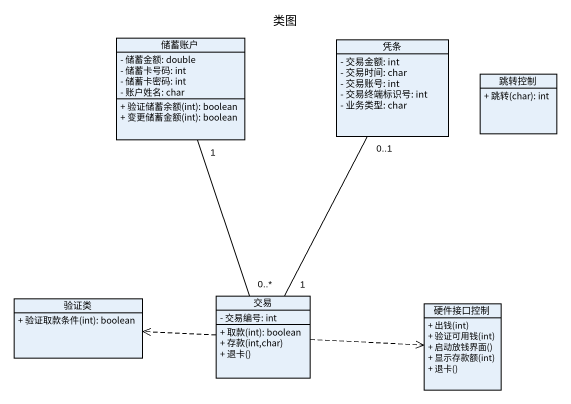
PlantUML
@startuml
title 类图
hide circle
hide empty members
skinparam classAttributeIconSize 0
class 储蓄账户 {
  - 储蓄金额: double
  - 储蓄卡号码: int
  - 储蓄卡密码: int
  - 账户姓名: char
  + 验证储蓄余额(int): boolean
  + 变更储蓄金额(int): boolean
}
class 凭条 {
  - 交易金额: int
  - 交易时间: char
  - 交易账号: int
  - 交易终端标识号: int
  - 业务类型: char
}
class 跳转控制 {
  + 跳转(char): int
}
class 验证类 {
  + 验证取款条件(int): boolean
}
class 交易 {
  - 交易编号: int
  + 取款(int): boolean
  + 存款(int,char)
  + 退卡()
}
class 硬件接口控制 {
  + 出钱(int)
  + 验证可用钱(int)
  + 启动放钱界面()
  + 显示存款额(int)
  + 退卡()
}
储蓄账户 "1" -- "0..*" 交易
凭条 "0..1" -- "1" 交易
交易 .left.> 验证类
交易 .right.> 硬件接口控制
@enduml
